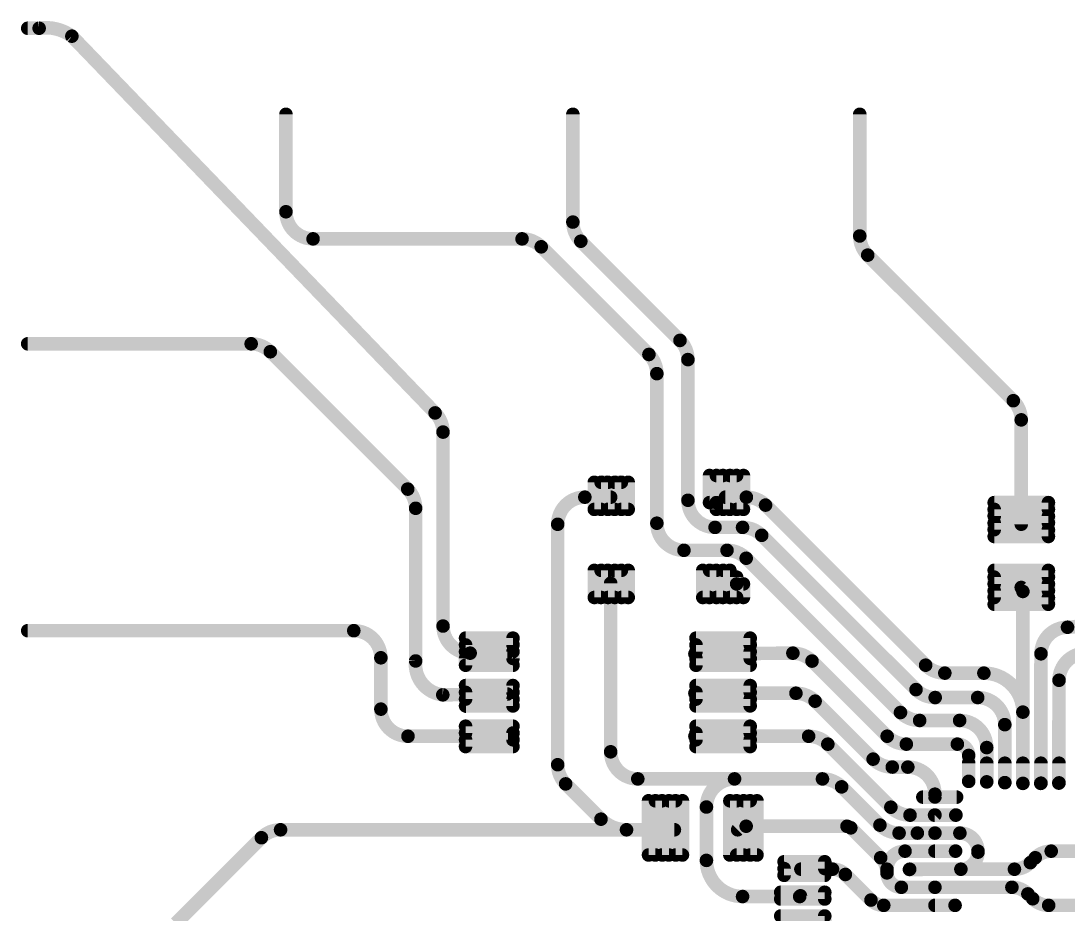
# Model space of a CAD drawing. Extents: x 6 to 93.1, y 11.1 to 76.5.
# Drawn here: x 7.32 to 53.67, y 36.98 to 76.52 of the extents above; entities that cross this region are included whole.
import ezdxf

# ---------------------------------------------------------------- set-up
doc = ezdxf.new("R2010")
doc.units = 0
doc.layers.add('1', color=14, linetype='CONTINUOUS')
doc.layers.add('19', color=54, linetype='CONTINUOUS')

msp = doc.modelspace()

# ---------------------------------------------------------------- linework, layer by layer
at = {"layer": '1', "const_width": 0.6}
for points in [[(8.1254, 76.2), (7.62, 76.2)], [(25.652, 59.1705), (9.574, 75.8485)], [(19.05, 68.0755), (19.05, 72.39)], [(31.75, 67.6193), (31.75, 72.39)], [(44.45, 67.0041), (44.45, 72.39)], [(29.5019, 66.8755), (20.25, 66.8755)], [(35.1168, 61.7577), (30.3505, 66.524)], [(36.4923, 62.38), (32.1015, 66.7708)], [(51.2459, 59.7111), (44.8015, 66.1555)], [(17.5104, 62.23), (7.62, 62.23)], [(24.4403, 55.7972), (18.359, 61.8785)], [(36.8438, 55.303), (36.8438, 61.5314)], [(35.4683, 54.2878), (35.4683, 60.9092)], [(51.5974, 54.2427), (51.5974, 58.8626)], [(26.0035, 49.7355), (26.0035, 58.3219)], [(37.8, 56.4), (37.8, 55.2)], [(38.1, 55.2), (38.1, 56.4)], [(38.1, 56.4), (38.4, 56.4)], [(38.4, 56.4), (38.4, 54.9)], [(38.7, 54.9), (38.7, 56.4)], [(38.7, 56.4), (39, 56.4)], [(39, 56.4), (39, 54.9)], [(39.3, 54.9), (39.3, 56.4)], [(32.7, 54.9), (32.7, 56.1)], [(33.3, 56.1), (33, 56.1)], [(33, 56.1), (33, 54.9)], [(33.3, 54.9), (33.3, 56.1)], [(33.9, 56.1), (33.6, 56.1)], [(33.6, 56.1), (33.6, 54.9)], [(33.9, 54.9), (33.9, 56.1)], [(34.2, 56.1), (34.2, 54.9)], [(32.2797, 55.4401), (33.4239, 55.4401)], [(39.4308, 55.4401), (38.5039, 55.4401)], [(24.7918, 48.19), (24.7918, 54.9487)], [(33, 54.9), (32.7, 54.9)], [(33.6, 54.9), (33.3, 54.9)], [(34.2, 54.9), (33.9, 54.9)], [(37.8, 55.2), (38.1, 55.2)], [(38.1, 55.2), (38.1, 54.9)], [(38.4, 54.9), (38.7, 54.9)], [(39, 54.9), (39.3, 54.9)], [(47.3653, 48.0027), (40.2793, 55.0887)], [(50.4, 55.2), (52.8, 55.2)], [(52.8, 54.9), (50.4, 54.9)], [(50.4, 54.9), (50.4, 54.6)], [(52.8, 55.2), (52.8, 54.9)], [(50.4, 54.6), (52.8, 54.6)], [(52.8, 54.6), (52.8, 54.3)], [(31.0798, 43.5961), (31.0798, 54.2401)], [(39.2614, 54.103), (38.0438, 54.103)], [(52.8, 54.3), (50.4, 54.3)], [(50.4, 54.3), (50.4, 54)], [(50.4, 54), (52.8, 54)], [(52.8, 54), (52.8, 53.7)], [(46.9395, 46.922), (40.11, 53.7515)], [(52.8, 53.7), (50.4, 53.7)], [(38.5737, 53.0877), (36.6683, 53.0877)], [(46.2518, 45.9067), (39.4222, 52.7363)], [(32.7, 51), (32.7, 52.2)], [(33.3, 52.2), (33, 52.2)], [(33, 52.2), (33, 51)], [(33.3, 51), (33.3, 52.2)], [(33.9, 52.2), (33.6, 52.2)], [(33.6, 52.2), (33.6, 51)], [(33.9, 51), (33.9, 52.2)], [(34.2, 52.2), (34.2, 51)], [(37.5, 52.2), (37.5, 51)], [(37.8, 51), (37.8, 52.2)], [(37.8, 52.2), (38.1, 52.2)], [(38.1, 52.2), (38.1, 51)], [(38.4, 51), (38.4, 52.2)], [(38.4, 52.2), (38.7, 52.2)], [(38.7, 52.2), (38.7, 51)], [(50.4, 52.2), (52.8, 52.2)], [(52.8, 52.2), (52.8, 51.9)], [(33.4239, 44.168), (33.4239, 51.6301)], [(39, 51.6), (39, 51.9)], [(52.8, 51.9), (50.4, 51.9)], [(50.4, 51.9), (50.4, 51.6)], [(39, 51), (39, 51.6)], [(39, 51.6), (39.3, 51.6)], [(39.3, 51.6), (39.3, 51)], [(50.4, 51.6), (52.8, 51.6)], [(52.8, 51.3), (50.4, 51.3)], [(50.4, 51.3), (50.4, 51)], [(51.67, 51.2674), (51.67, 45.925)], [(52.8, 51.6), (52.8, 51.3)], [(33, 51), (32.7, 51)], [(33.6, 51), (33.3, 51)], [(34.2, 51), (33.9, 51)], [(37.5, 51), (37.8, 51)], [(38.1, 51), (38.4, 51)], [(38.7, 51), (39, 51)], [(50.4, 51), (52.8, 51)], [(52.8, 50.7), (50.4, 50.7)], [(52.8, 51), (52.8, 50.7)], [(22.0525, 49.53), (7.62, 49.53)], [(27, 49.2), (29.1, 49.2)], [(29.1, 48.9), (27, 48.9)], [(27, 48.9), (27, 48.6)], [(29.1, 49.2), (29.1, 48.9)], [(37.2, 49.2), (39.6, 49.2)], [(39.6, 48.9), (37.2, 48.9)], [(37.2, 48.9), (37.2, 48.6)], [(39.6, 49.2), (39.6, 48.9)], [(27, 48.6), (29.1, 48.6)], [(28.8455, 48.5355), (27.2035, 48.5355)], [(29.1, 48.6), (29.1, 48.3)], [(41.4884, 48.5355), (37.153, 48.5027)], [(37.2, 48.6), (39.6, 48.6)], [(39.6, 48.6), (39.6, 48.3)], [(52.461, 42.769), (52.47, 48.5072)], [(23.2525, 46.057), (23.2525, 48.33)], [(27, 48.3), (27, 48)], [(27, 48), (29.1, 48)], [(39.6, 48.3), (37.2, 48.3)], [(37.2, 48.3), (37.2, 48)], [(37.2, 48), (39.6, 48)], [(45.6623, 44.8587), (42.337, 48.184)], [(48.2138, 47.6513), (49.9438, 47.6513)], [(27, 47.1), (29.1, 47.1)], [(29.1, 47.1), (29.1, 46.8)], [(37.2, 47.1), (39.6, 47.1)], [(39.6, 47.1), (39.6, 46.8)], [(53.26, 42.782), (53.27, 47.3355)], [(28.8498, 46.7228), (25.9917, 46.69)], [(29.1, 46.8), (27, 46.8)], [(27, 46.8), (27, 46.5)], [(41.6247, 46.7617), (37.153, 46.7617)], [(39.6, 46.8), (37.2, 46.8)], [(37.2, 46.8), (37.2, 46.5)], [(49.67, 46.5705), (47.7881, 46.5705)], [(27, 46.5), (29.1, 46.5)], [(29.1, 46.2), (27, 46.2)], [(29.1, 46.5), (29.1, 46.2)], [(37.2, 46.5), (39.6, 46.5)], [(39.6, 46.2), (37.2, 46.2)], [(39.6, 46.5), (39.6, 46.2)], [(45.04, 43.8435), (42.4732, 46.4103)], [(51.67, 45.925), (51.669, 42.769)], [(29.1, 45.3), (27, 45.3)], [(27, 45.3), (27, 45)], [(37.2, 45.3), (39.6, 45.3)], [(39.6, 45.3), (39.6, 45)], [(48.87, 45.5553), (47.1003, 45.5553)], [(50.872, 42.802), (50.87, 45.3705)], [(28.8783, 44.857), (24.4525, 44.857)], [(27, 45), (29.1, 45)], [(29.1, 44.7), (27, 44.7)], [(27, 44.7), (27, 44.4)], [(29.1, 45), (29.1, 44.7)], [(42.1867, 44.857), (37.153, 44.857)], [(39.6, 45), (37.2, 45)], [(37.2, 45), (37.2, 44.7)], [(37.2, 44.7), (39.6, 44.7)], [(39.6, 44.7), (39.6, 44.4)], [(27, 44.4), (29.1, 44.4)], [(39.6, 44.4), (37.2, 44.4)], [(45.826, 41.7147), (43.0352, 44.5055)], [(48.77, 44.5072), (46.5108, 44.5072)], [(50.07, 42.837), (50.07, 44.3553)], [(49.27, 44.0072), (49.27, 42.861)], [(46.5774, 43.492), (45.8886, 43.492)], [(49.272, 42.859), (49.27, 43.6626)], [(50.07, 43.6626), (50.069, 42.836)], [(50.87, 43.6626), (50.87, 42.804)], [(51.67, 42.77), (51.67, 43.6626)], [(52.47, 43.6626), (52.47, 42.778)], [(53.27, 43.6626), (53.27, 42.792)], [(38.907, 42.968), (34.6239, 42.968)], [(42.7984, 42.968), (38.907, 42.968)], [(32.9939, 41.1849), (31.4312, 42.7475)], [(45.342, 40.9215), (43.647, 42.6165)], [(35.1, 42), (35.1, 39.6)], [(35.4, 39.6), (35.4, 42)], [(35.4, 42), (35.7, 42)], [(35.7, 42), (35.7, 39.6)], [(36, 39.6), (36, 42)], [(36, 42), (36.3, 42)], [(36.3, 42), (36.3, 39.6)], [(36.6, 39.6), (36.6, 42)], [(39, 42), (38.7, 42)], [(38.7, 42), (38.7, 39.6)], [(39, 39.6), (39, 42)], [(39.6, 42), (39.3, 42)], [(39.3, 42), (39.3, 39.6)], [(39.6, 39.6), (39.6, 42)], [(39.9, 42), (39.9, 39.6)], [(47.242, 42.161), (48.736, 42.161)], [(47.7774, 42.17), (47.7774, 42.292)], [(37.6625, 39.3608), (37.6625, 41.7235)], [(48.706, 41.37), (46.6746, 41.3633)], [(47.7611, 41.3633), (48.6992, 41.3633)], [(18.8123, 40.7163), (36.245, 40.7163)], [(36.245, 40.7163), (34.1252, 40.7163)], [(39.421, 40.872), (43.885, 40.872)], [(44.0527, 40.8025), (45.3756, 39.4796)], [(46.1906, 40.57), (46.9992, 40.57)], [(46.9992, 40.57), (47.7774, 40.57)], [(48.8818, 40.57), (47.7774, 40.57)], [(14.1765, 36.5775), (17.9638, 40.3648)], [(35.1, 39.6), (35.4, 39.6)], [(35.7, 39.6), (36, 39.6)], [(36.3, 39.6), (36.6, 39.6)], [(39.3, 39.6), (39, 39.6)], [(39.9, 39.6), (39.6, 39.6)], [(46.4535, 39.77), (48.692, 39.773)], [(48.689, 39.77), (47.7774, 39.77)], [(49.6818, 39.7258), (49.6818, 39.77)], [(56.3626, 39.77), (52.924, 39.77)], [(41.1, 39.3), (42.9, 39.3)], [(42.9, 39.3), (42.9, 39)], [(52.2169, 39.4771), (52.0026, 39.2629)], [(42.9, 39), (41.1, 39)], [(41.1, 39), (41.1, 38.7)], [(41.1, 38.7), (42.9, 38.7)], [(41.8445, 38.9725), (43.2461, 38.9725)], [(43.8118, 38.7382), (44.9457, 37.6043)], [(45.6535, 38.8088), (45.6535, 38.97)], [(46.649, 38.96), (48.926, 38.97)], [(51.2955, 38.97), (46.659, 38.97)], [(41.7908, 37.7608), (39.2625, 37.7608)], [(40.95, 37.95), (42.9, 37.95)], [(42.9, 37.95), (42.9, 37.65)], [(47.7774, 38.17), (46.2923, 38.17)], [(47.7774, 38.17), (51.1835, 38.17)], [(51.8906, 37.8771), (52.1049, 37.6629)], [(42.9, 37.65), (40.95, 37.65)], [(45.5114, 37.37), (48.669, 37.371)], [(48.668, 37.37), (47.7774, 37.37)], [(52.812, 37.37), (56.3626, 37.37)], [(40.95, 36.9), (42.9, 36.9)], [(42.9, 36.9), (42.9, 36.6)]]:
    msp.add_lwpolyline(points, dxfattribs=at)
at = {"layer": '1'}
for points, const_width in [([(7.62, 76.35, 1), (7.62, 76.05)], 0.3), ([(9.574, 75.8485, 0.1989), (8.1254, 76.2)], 0.6), ([(8.1023, 76.3482, 1), (8.1486, 76.0518)], 0.3), ([(8.1254, 76.05, 1), (8.1254, 76.35)], 0.3), ([(9.682, 75.9526, 1), (9.466, 75.7444)], 0.3), ([(9.4855, 75.7274, 1), (9.6624, 75.9697)], 0.3), ([(19.2, 72.39, 1), (18.9, 72.39)], 0.3), ([(31.9, 72.39, 1), (31.6, 72.39)], 0.3), ([(44.6, 72.39, 1), (44.3, 72.39)], 0.3), ([(19.05, 68.0755, 0.4142), (20.25, 66.8755)], 0.6), ([(19.2, 68.0755, 1), (18.9, 68.0755)], 0.3), ([(18.9, 68.0755, 1), (19.2, 68.0755)], 0.3), ([(31.75, 67.6193, 0.1989), (32.1015, 66.7708)], 0.6), ([(31.9, 67.6193, 1), (31.6, 67.6193)], 0.3), ([(31.6, 67.6193, 1), (31.9, 67.6193)], 0.3), ([(44.45, 67.0041, 0.1989), (44.8015, 66.1555)], 0.6), ([(44.6, 67.0041, 1), (44.3, 67.0041)], 0.3), ([(20.25, 67.0255, 1), (20.25, 66.7255)], 0.3), ([(20.25, 66.7255, 1), (20.25, 67.0255)], 0.3), ([(30.3505, 66.524, 0.1989), (29.5019, 66.8755)], 0.6), ([(29.5019, 67.0255, 1), (29.5019, 66.7255)], 0.3), ([(29.5019, 66.7255, 1), (29.5019, 67.0255)], 0.3), ([(30.4565, 66.6301, 1), (30.2444, 66.418)], 0.3), ([(30.2444, 66.418, 1), (30.4565, 66.6301)], 0.3), ([(32.2075, 66.8768, 1), (31.9954, 66.6647)], 0.3), ([(31.9954, 66.6647, 1), (32.2075, 66.8768)], 0.3), ([(44.3, 67.0041, 1), (44.6, 67.0041)], 0.3), ([(44.9075, 66.2616, 1), (44.6954, 66.0495)], 0.3), ([(44.6954, 66.0495, 1), (44.9075, 66.2616)], 0.3), ([(36.8438, 61.5314, 0.1989), (36.4923, 62.38)], 0.6), ([(36.5983, 62.486, 1), (36.3862, 62.2739)], 0.3), ([(36.3862, 62.2739, 1), (36.5983, 62.486)], 0.3), ([(7.62, 62.38, 1), (7.62, 62.08)], 0.3), ([(18.359, 61.8785, 0.1989), (17.5104, 62.23)], 0.6), ([(17.5104, 62.38, 1), (17.5104, 62.08)], 0.3), ([(17.5104, 62.08, 1), (17.5104, 62.38)], 0.3), ([(18.465, 61.9846, 1), (18.2529, 61.7725)], 0.3), ([(18.2529, 61.7725, 1), (18.465, 61.9846)], 0.3), ([(35.4683, 60.9092, 0.1989), (35.1168, 61.7577)], 0.6), ([(35.2228, 61.8638, 1), (35.0107, 61.6517)], 0.3), ([(35.0107, 61.6517, 1), (35.2228, 61.8638)], 0.3), ([(36.9937, 61.5314, 1), (36.6938, 61.5314)], 0.3), ([(36.6938, 61.5314, 1), (36.9937, 61.5314)], 0.3), ([(35.6183, 60.9092, 1), (35.3183, 60.9092)], 0.3), ([(35.3183, 60.9092, 1), (35.6183, 60.9092)], 0.3), ([(51.5974, 58.8626, 0.1989), (51.2459, 59.7111)], 0.6), ([(51.352, 59.8172, 1), (51.1398, 59.605)], 0.3), ([(51.1398, 59.605, 1), (51.352, 59.8172)], 0.3), ([(26.0035, 58.3219, 0.1989), (25.652, 59.1705)], 0.6), ([(25.7581, 59.2765, 1), (25.546, 59.0644)], 0.3), ([(25.544, 59.0664, 1), (25.76, 59.2746)], 0.3), ([(51.7474, 58.8626, 1), (51.4474, 58.8626)], 0.3), ([(51.4474, 58.8626, 1), (51.7474, 58.8626)], 0.3), ([(26.1535, 58.3219, 1), (25.8535, 58.3219)], 0.3), ([(25.8535, 58.3219, 1), (26.1535, 58.3219)], 0.3), ([(37.95, 56.4, 1), (37.65, 56.4)], 0.3), ([(38.25, 56.4, 1), (37.95, 56.4)], 0.3), ([(38.1, 56.55, 1), (38.1, 56.25)], 0.3), ([(38.55, 56.4, 1), (38.25, 56.4)], 0.3), ([(38.4, 56.25, 1), (38.4, 56.55)], 0.3), ([(38.85, 56.4, 1), (38.55, 56.4)], 0.3), ([(38.7, 56.55, 1), (38.7, 56.25)], 0.3), ([(39.15, 56.4, 1), (38.85, 56.4)], 0.3), ([(39, 56.25, 1), (39, 56.55)], 0.3), ([(39.45, 56.4, 1), (39.15, 56.4)], 0.3), ([(24.7918, 54.9487, 0.1989), (24.4403, 55.7972)], 0.6), ([(24.5463, 55.9033, 1), (24.3342, 55.6912)], 0.3), ([(32.85, 56.1, 1), (32.55, 56.1)], 0.3), ([(33, 56.25, 1), (33, 55.95)], 0.3), ([(33.15, 56.1, 1), (32.85, 56.1)], 0.3), ([(33.45, 56.1, 1), (33.15, 56.1)], 0.3), ([(33.3, 55.95, 1), (33.3, 56.25)], 0.3), ([(33.6, 56.25, 1), (33.6, 55.95)], 0.3), ([(33.75, 56.1, 1), (33.45, 56.1)], 0.3), ([(34.05, 56.1, 1), (33.75, 56.1)], 0.3), ([(33.9, 55.95, 1), (33.9, 56.25)], 0.3), ([(34.35, 56.1, 1), (34.05, 56.1)], 0.3), ([(24.3342, 55.6912, 1), (24.5463, 55.9033)], 0.3), ([(32.2797, 55.4401, 0.4142), (31.0798, 54.2401)], 0.6), ([(32.2797, 55.5901, 1), (32.2797, 55.2901)], 0.3), ([(32.2797, 55.2901, 1), (32.2797, 55.5901)], 0.3), ([(33.4239, 55.2901, 1), (33.4239, 55.5901)], 0.3), ([(38.5039, 55.5901, 1), (38.5039, 55.2901)], 0.3), ([(40.2793, 55.0887, 0.1989), (39.4308, 55.4401)], 0.6), ([(39.4308, 55.5901, 1), (39.4308, 55.2901)], 0.3), ([(39.4308, 55.2901, 1), (39.4308, 55.5901)], 0.3), ([(24.9417, 54.9487, 1), (24.6418, 54.9487)], 0.3), ([(32.7, 55.05, 1), (32.7, 54.75)], 0.3), ([(33, 54.75, 1), (33, 55.05)], 0.3), ([(33.3, 55.05, 1), (33.3, 54.75)], 0.3), ([(33.6, 54.75, 1), (33.6, 55.05)], 0.3), ([(33.9, 55.05, 1), (33.9, 54.75)], 0.3), ([(34.2, 54.75, 1), (34.2, 55.05)], 0.3), ([(36.8438, 55.303, 0.4142), (38.0438, 54.103)], 0.6), ([(36.9937, 55.303, 1), (36.6938, 55.303)], 0.3), ([(36.6938, 55.303, 1), (36.9937, 55.303)], 0.3), ([(37.8, 55.35, 1), (37.8, 55.05)], 0.3), ([(37.65, 55.2, 1), (37.95, 55.2)], 0.3), ([(38.25, 55.2, 1), (37.95, 55.2)], 0.3), ([(37.95, 55.2, 1), (38.25, 55.2)], 0.3), ([(38.1, 55.05, 1), (38.1, 55.35)], 0.3), ([(38.4, 55.05, 1), (38.4, 54.75)], 0.3), ([(38.7, 54.75, 1), (38.7, 55.05)], 0.3), ([(39, 55.05, 1), (39, 54.75)], 0.3), ([(39.3, 54.75, 1), (39.3, 55.05)], 0.3), ([(40.3854, 55.1947, 1), (40.1733, 54.9826)], 0.3), ([(40.1733, 54.9826, 1), (40.3854, 55.1947)], 0.3), ([(50.4, 55.35, 1), (50.4, 55.05)], 0.3), ([(50.4, 55.05, 1), (50.4, 54.75)], 0.3), ([(50.55, 54.9, 1), (50.25, 54.9)], 0.3), ([(52.95, 55.2, 1), (52.65, 55.2)], 0.3), ([(52.8, 55.05, 1), (52.8, 55.35)], 0.3), ([(52.8, 54.75, 1), (52.8, 55.05)], 0.3), ([(24.6418, 54.9487, 1), (24.9417, 54.9487)], 0.3), ([(32.55, 54.9, 1), (32.85, 54.9)], 0.3), ([(32.85, 54.9, 1), (33.15, 54.9)], 0.3), ([(33.15, 54.9, 1), (33.45, 54.9)], 0.3), ([(33.45, 54.9, 1), (33.75, 54.9)], 0.3), ([(33.75, 54.9, 1), (34.05, 54.9)], 0.3), ([(34.05, 54.9, 1), (34.35, 54.9)], 0.3), ([(37.95, 54.9, 1), (38.25, 54.9)], 0.3), ([(38.25, 54.9, 1), (38.55, 54.9)], 0.3), ([(38.55, 54.9, 1), (38.85, 54.9)], 0.3), ([(38.85, 54.9, 1), (39.15, 54.9)], 0.3), ([(39.15, 54.9, 1), (39.45, 54.9)], 0.3), ([(50.4, 54.75, 1), (50.4, 54.45)], 0.3), ([(50.25, 54.6, 1), (50.55, 54.6)], 0.3), ([(52.65, 54.9, 1), (52.95, 54.9)], 0.3), ([(52.95, 54.6, 1), (52.65, 54.6)], 0.3), ([(52.8, 54.45, 1), (52.8, 54.75)], 0.3), ([(31.2297, 54.2401, 1), (30.9298, 54.2401)], 0.3), ([(30.9298, 54.2401, 1), (31.2297, 54.2401)], 0.3), ([(35.4683, 54.2878, 0.4142), (36.6683, 53.0877)], 0.6), ([(35.6183, 54.2878, 1), (35.3183, 54.2878)], 0.3), ([(35.3183, 54.2878, 1), (35.6183, 54.2878)], 0.3), ([(38.0438, 54.253, 1), (38.0438, 53.953)], 0.3), ([(38.0438, 53.953, 1), (38.0438, 54.253)], 0.3), ([(40.11, 53.7515, 0.1989), (39.2614, 54.103)], 0.6), ([(39.2614, 54.253, 1), (39.2614, 53.953)], 0.3), ([(39.2614, 53.953, 1), (39.2614, 54.253)], 0.3), ([(50.4, 54.45, 1), (50.4, 54.15)], 0.3), ([(50.55, 54.3, 1), (50.25, 54.3)], 0.3), ([(50.4, 54.15, 1), (50.4, 53.85)], 0.3), ([(51.4474, 54.2427, 1), (51.7474, 54.2427)], 0.3), ([(52.65, 54.3, 1), (52.95, 54.3)], 0.3), ([(52.95, 54, 1), (52.65, 54)], 0.3), ([(52.8, 54.15, 1), (52.8, 54.45)], 0.3), ([(52.8, 53.85, 1), (52.8, 54.15)], 0.3), ([(40.216, 53.8576, 1), (40.0039, 53.6455)], 0.3), ([(40.0039, 53.6455, 1), (40.216, 53.8576)], 0.3), ([(50.25, 54, 1), (50.55, 54)], 0.3), ([(50.4, 53.85, 1), (50.4, 53.55)], 0.3), ([(52.65, 53.7, 1), (52.95, 53.7)], 0.3), ([(52.8, 53.55, 1), (52.8, 53.85)], 0.3), ([(36.6683, 53.2377, 1), (36.6683, 52.9378)], 0.3), ([(36.6683, 52.9378, 1), (36.6683, 53.2377)], 0.3), ([(39.4222, 52.7363, 0.1989), (38.5737, 53.0877)], 0.6), ([(38.5737, 53.2377, 1), (38.5737, 52.9378)], 0.3), ([(38.5737, 52.9378, 1), (38.5737, 53.2377)], 0.3), ([(39.5283, 52.8423, 1), (39.3162, 52.6302)], 0.3), ([(39.3162, 52.6302, 1), (39.5283, 52.8423)], 0.3), ([(32.85, 52.2, 1), (32.55, 52.2)], 0.3), ([(33, 52.35, 1), (33, 52.05)], 0.3), ([(33.15, 52.2, 1), (32.85, 52.2)], 0.3), ([(33.45, 52.2, 1), (33.15, 52.2)], 0.3), ([(33.3, 52.05, 1), (33.3, 52.35)], 0.3), ([(33.6, 52.35, 1), (33.6, 52.05)], 0.3), ([(33.75, 52.2, 1), (33.45, 52.2)], 0.3), ([(34.05, 52.2, 1), (33.75, 52.2)], 0.3), ([(33.9, 52.05, 1), (33.9, 52.35)], 0.3), ([(34.35, 52.2, 1), (34.05, 52.2)], 0.3), ([(37.65, 52.2, 1), (37.35, 52.2)], 0.3), ([(37.95, 52.2, 1), (37.65, 52.2)], 0.3), ([(37.8, 52.35, 1), (37.8, 52.05)], 0.3), ([(38.25, 52.2, 1), (37.95, 52.2)], 0.3), ([(38.1, 52.05, 1), (38.1, 52.35)], 0.3), ([(38.55, 52.2, 1), (38.25, 52.2)], 0.3), ([(38.4, 52.35, 1), (38.4, 52.05)], 0.3), ([(38.85, 52.2, 1), (38.55, 52.2)], 0.3), ([(38.7, 52.05, 1), (38.7, 52.35)], 0.3), ([(50.4, 52.35, 1), (50.4, 52.05)], 0.3), ([(52.95, 52.2, 1), (52.65, 52.2)], 0.3), ([(52.8, 52.05, 1), (52.8, 52.35)], 0.3), ([(33.5739, 51.6301, 1), (33.2739, 51.6301)], 0.3), ([(39.15, 51.9, 1), (38.85, 51.9)], 0.3), ([(50.4, 52.05, 1), (50.4, 51.75)], 0.3), ([(50.55, 51.9, 1), (50.25, 51.9)], 0.3), ([(52.65, 51.9, 1), (52.95, 51.9)], 0.3), ([(52.8, 51.75, 1), (52.8, 52.05)], 0.3), ([(53.6445, 49.6818, 0.4142), (55.88, 51.9173)], 0.6), ([(39.15, 51.6, 1), (38.85, 51.6)], 0.3), ([(39, 51.75, 1), (39, 51.45)], 0.3), ([(38.85, 51.6, 1), (39.15, 51.6)], 0.3), ([(39.45, 51.6, 1), (39.15, 51.6)], 0.3), ([(39.3, 51.45, 1), (39.3, 51.75)], 0.3), ([(50.4, 51.75, 1), (50.4, 51.45)], 0.3), ([(50.25, 51.6, 1), (50.55, 51.6)], 0.3), ([(50.4, 51.45, 1), (50.4, 51.15)], 0.3), ([(50.55, 51.3, 1), (50.25, 51.3)], 0.3), ([(51.7034, 51.5488, 1), (51.4913, 51.3366)], 0.3), ([(51.67, 51.2674, 0.1989), (51.5974, 51.4427)], 0.6), ([(51.82, 51.2674, 1), (51.52, 51.2674)], 0.3), ([(52.95, 51.6, 1), (52.65, 51.6)], 0.3), ([(52.65, 51.3, 1), (52.95, 51.3)], 0.3), ([(52.8, 51.45, 1), (52.8, 51.75)], 0.3), ([(52.8, 51.15, 1), (52.8, 51.45)], 0.3), ([(32.7, 51.15, 1), (32.7, 50.85)], 0.3), ([(32.55, 51, 1), (32.85, 51)], 0.3), ([(32.85, 51, 1), (33.15, 51)], 0.3), ([(33, 50.85, 1), (33, 51.15)], 0.3), ([(33.3, 51.15, 1), (33.3, 50.85)], 0.3), ([(33.15, 51, 1), (33.45, 51)], 0.3), ([(33.45, 51, 1), (33.75, 51)], 0.3), ([(33.6, 50.85, 1), (33.6, 51.15)], 0.3), ([(33.9, 51.15, 1), (33.9, 50.85)], 0.3), ([(33.75, 51, 1), (34.05, 51)], 0.3), ([(34.05, 51, 1), (34.35, 51)], 0.3), ([(34.2, 50.85, 1), (34.2, 51.15)], 0.3), ([(37.5, 51.15, 1), (37.5, 50.85)], 0.3), ([(37.35, 51, 1), (37.65, 51)], 0.3), ([(37.65, 51, 1), (37.95, 51)], 0.3), ([(37.8, 50.85, 1), (37.8, 51.15)], 0.3), ([(38.1, 51.15, 1), (38.1, 50.85)], 0.3), ([(37.95, 51, 1), (38.25, 51)], 0.3), ([(38.25, 51, 1), (38.55, 51)], 0.3), ([(38.4, 50.85, 1), (38.4, 51.15)], 0.3), ([(38.7, 51.15, 1), (38.7, 50.85)], 0.3), ([(38.55, 51, 1), (38.85, 51)], 0.3), ([(38.85, 51, 1), (39.15, 51)], 0.3), ([(39, 50.85, 1), (39, 51.15)], 0.3), ([(39.15, 51, 1), (39.45, 51)], 0.3), ([(50.4, 51.15, 1), (50.4, 50.85)], 0.3), ([(50.25, 51, 1), (50.55, 51)], 0.3), ([(50.4, 50.85, 1), (50.4, 50.55)], 0.3), ([(51.52, 51.2674, 1), (51.82, 51.2674)], 0.3), ([(52.95, 51, 1), (52.65, 51)], 0.3), ([(52.8, 50.85, 1), (52.8, 51.15)], 0.3), ([(52.8, 50.55, 1), (52.8, 50.85)], 0.3), ([(52.65, 50.7, 1), (52.95, 50.7)], 0.3), ([(7.62, 49.68, 1), (7.62, 49.38)], 0.3), ([(23.2525, 48.33, 0.4142), (22.0525, 49.53)], 0.6), ([(22.0525, 49.68, 1), (22.0525, 49.38)], 0.3), ([(22.0525, 49.38, 1), (22.0525, 49.68)], 0.3), ([(26.0035, 49.7355, 0.4142), (27.2035, 48.5355)], 0.6), ([(26.1535, 49.7355, 1), (25.8535, 49.7355)], 0.3), ([(25.8535, 49.7355, 1), (26.1535, 49.7355)], 0.3), ([(53.6445, 49.6818, 0.4142), (52.47, 48.5072)], 0.6), ([(53.6445, 49.8317, 1), (53.6445, 49.5318)], 0.3), ([(53.6445, 49.5318, 1), (53.6445, 49.8317)], 0.3), ([(27, 49.35, 1), (27, 49.05)], 0.3), ([(27, 49.05, 1), (27, 48.75)], 0.3), ([(27.15, 48.9, 1), (26.85, 48.9)], 0.3), ([(29.25, 49.2, 1), (28.95, 49.2)], 0.3), ([(29.1, 49.05, 1), (29.1, 49.35)], 0.3), ([(29.1, 48.75, 1), (29.1, 49.05)], 0.3), ([(37.2, 49.35, 1), (37.2, 49.05)], 0.3), ([(37.2, 49.05, 1), (37.2, 48.75)], 0.3), ([(37.35, 48.9, 1), (37.05, 48.9)], 0.3), ([(39.75, 49.2, 1), (39.45, 49.2)], 0.3), ([(39.6, 49.05, 1), (39.6, 49.35)], 0.3), ([(39.6, 48.75, 1), (39.6, 49.05)], 0.3), ([(27, 48.75, 1), (27, 48.45)], 0.3), ([(26.85, 48.6, 1), (27.15, 48.6)], 0.3), ([(27.2035, 48.6855, 1), (27.2035, 48.3855)], 0.3), ([(27.2035, 48.3855, 1), (27.2035, 48.6855)], 0.3), ([(28.8455, 48.3855, 1), (28.8455, 48.6855)], 0.3), ([(28.95, 48.9, 1), (29.25, 48.9)], 0.3), ([(29.25, 48.6, 1), (28.95, 48.6)], 0.3), ([(29.1, 48.45, 1), (29.1, 48.75)], 0.3), ([(37.1519, 48.6527, 1), (37.1541, 48.3528)], 0.3), ([(37.2, 48.75, 1), (37.2, 48.45)], 0.3), ([(37.05, 48.6, 1), (37.35, 48.6)], 0.3), ([(39.45, 48.9, 1), (39.75, 48.9)], 0.3), ([(39.75, 48.6, 1), (39.45, 48.6)], 0.3), ([(39.6, 48.45, 1), (39.6, 48.75)], 0.3), ([(42.337, 48.184, 0.1989), (41.4884, 48.5355)], 0.6), ([(41.4884, 48.6855, 1), (41.4884, 48.3855)], 0.3), ([(41.4896, 48.3855, 1), (41.4873, 48.6855)], 0.3), ([(52.62, 48.507, 1), (52.32, 48.5075)], 0.3), ([(54.47, 48.5355, 0.4142), (53.27, 47.3355)], 0.6), ([(23.4025, 48.33, 1), (23.1025, 48.33)], 0.3), ([(23.1025, 48.33, 1), (23.4025, 48.33)], 0.3), ([(24.7918, 48.19, 0.4142), (25.9917, 46.69)], 0.6), ([(24.6418, 48.19, 1), (24.9417, 48.19)], 0.3), ([(24.9408, 48.1734, 1), (24.6427, 48.2066)], 0.3), ([(27.15, 48.3, 1), (26.85, 48.3)], 0.3), ([(27, 48.15, 1), (27, 47.85)], 0.3), ([(28.95, 48.3, 1), (29.25, 48.3)], 0.3), ([(29.1, 47.85, 1), (29.1, 48.15)], 0.3), ([(37.2, 48.45, 1), (37.2, 48.15)], 0.3), ([(37.35, 48.3, 1), (37.05, 48.3)], 0.3), ([(37.2, 48.15, 1), (37.2, 47.85)], 0.3), ([(39.45, 48.3, 1), (39.75, 48.3)], 0.3), ([(39.6, 48.15, 1), (39.6, 48.45)], 0.3), ([(39.6, 47.85, 1), (39.6, 48.15)], 0.3), ([(42.443, 48.2901, 1), (42.2309, 48.078)], 0.3), ([(42.2309, 48.078, 1), (42.443, 48.2901)], 0.3), ([(47.3653, 48.0027, 0.1989), (48.2138, 47.6513)], 0.6), ([(47.4713, 48.1088, 1), (47.2592, 47.8967)], 0.3), ([(47.2592, 47.8967, 1), (47.4713, 48.1088)], 0.3), ([(52.32, 48.5072, 1), (52.62, 48.5072)], 0.3), ([(26.85, 48, 1), (27.15, 48)], 0.3), ([(37.05, 48, 1), (37.35, 48)], 0.3), ([(48.2138, 47.8013, 1), (48.2138, 47.5013)], 0.3), ([(48.2138, 47.5013, 1), (48.2138, 47.8013)], 0.3), ([(51.67, 45.925, 0.4142), (49.9438, 47.6513)], 0.6), ([(49.9438, 47.8013, 1), (49.9438, 47.5013)], 0.3), ([(49.9438, 47.5013, 1), (49.9438, 47.8013)], 0.3), ([(27, 47.25, 1), (27, 46.95)], 0.3), ([(29.25, 47.1, 1), (28.95, 47.1)], 0.3), ([(29.1, 46.95, 1), (29.1, 47.25)], 0.3), ([(37.2, 47.25, 1), (37.2, 46.95)], 0.3), ([(39.75, 47.1, 1), (39.45, 47.1)], 0.3), ([(39.6, 46.95, 1), (39.6, 47.25)], 0.3), ([(53.42, 47.3352, 1), (53.12, 47.3358)], 0.3), ([(53.12, 47.3355, 1), (53.42, 47.3355)], 0.3), ([(25.99, 46.84, 1), (25.9935, 46.54)], 0.3), ([(25.9752, 46.5409, 1), (26.0083, 46.8391)], 0.3), ([(27, 46.95, 1), (27, 46.65)], 0.3), ([(27.15, 46.8, 1), (26.85, 46.8)], 0.3), ([(28.8515, 46.5728, 1), (28.848, 46.8727)], 0.3), ([(28.95, 46.8, 1), (29.25, 46.8)], 0.3), ([(29.1, 46.65, 1), (29.1, 46.95)], 0.3), ([(37.153, 46.9117, 1), (37.153, 46.6118)], 0.3), ([(37.2, 46.95, 1), (37.2, 46.65)], 0.3), ([(37.35, 46.8, 1), (37.05, 46.8)], 0.3), ([(39.45, 46.8, 1), (39.75, 46.8)], 0.3), ([(39.6, 46.65, 1), (39.6, 46.95)], 0.3), ([(42.4732, 46.4103, 0.1989), (41.6247, 46.7617)], 0.6), ([(41.6247, 46.9117, 1), (41.6247, 46.6118)], 0.3), ([(41.6247, 46.6118, 1), (41.6247, 46.9117)], 0.3), ([(46.9395, 46.922, 0.1989), (47.7881, 46.5705)], 0.6), ([(47.0456, 47.028, 1), (46.8335, 46.8159)], 0.3), ([(46.8335, 46.8159, 1), (47.0456, 47.028)], 0.3), ([(47.7881, 46.7205, 1), (47.7881, 46.4205)], 0.3), ([(47.7881, 46.4205, 1), (47.7881, 46.7205)], 0.3), ([(50.87, 45.3705, 0.4142), (49.67, 46.5705)], 0.6), ([(49.67, 46.7205, 1), (49.67, 46.4205)], 0.3), ([(49.67, 46.4205, 1), (49.67, 46.7205)], 0.3), ([(23.2525, 46.057, 0.4142), (24.4525, 44.857)], 0.6), ([(23.4025, 46.057, 1), (23.1025, 46.057)], 0.3), ([(27, 46.65, 1), (27, 46.35)], 0.3), ([(26.85, 46.5, 1), (27.15, 46.5)], 0.3), ([(27, 46.35, 1), (27, 46.05)], 0.3), ([(29.25, 46.5, 1), (28.95, 46.5)], 0.3), ([(28.95, 46.2, 1), (29.25, 46.2)], 0.3), ([(29.1, 46.35, 1), (29.1, 46.65)], 0.3), ([(29.1, 46.05, 1), (29.1, 46.35)], 0.3), ([(37.2, 46.65, 1), (37.2, 46.35)], 0.3), ([(37.05, 46.5, 1), (37.35, 46.5)], 0.3), ([(37.2, 46.35, 1), (37.2, 46.05)], 0.3), ([(39.75, 46.5, 1), (39.45, 46.5)], 0.3), ([(39.45, 46.2, 1), (39.75, 46.2)], 0.3), ([(39.6, 46.35, 1), (39.6, 46.65)], 0.3), ([(39.6, 46.05, 1), (39.6, 46.35)], 0.3), ([(42.5793, 46.5163, 1), (42.3672, 46.3042)], 0.3), ([(42.3672, 46.3042, 1), (42.5793, 46.5163)], 0.3), ([(23.1025, 46.057, 1), (23.4025, 46.057)], 0.3), ([(46.2518, 45.9067, 0.1989), (47.1003, 45.5553)], 0.6), ([(46.3578, 46.0128, 1), (46.1457, 45.8007)], 0.3), ([(46.1457, 45.8007, 1), (46.3578, 46.0128)], 0.3), ([(51.82, 45.925, 1), (51.52, 45.925)], 0.3), ([(51.52, 45.925, 1), (51.82, 45.925)], 0.3), ([(51.52, 45.925, 1), (51.82, 45.925)], 0.3), ([(27, 45.45, 1), (27, 45.15)], 0.3), ([(27.15, 45.3, 1), (26.85, 45.3)], 0.3), ([(29.1, 45.15, 1), (29.1, 45.45)], 0.3), ([(37.2, 45.45, 1), (37.2, 45.15)], 0.3), ([(39.75, 45.3, 1), (39.45, 45.3)], 0.3), ([(39.6, 45.15, 1), (39.6, 45.45)], 0.3), ([(47.1003, 45.7052, 1), (47.1003, 45.4053)], 0.3), ([(47.1003, 45.4053, 1), (47.1003, 45.7052)], 0.3), ([(50.07, 44.3553, 0.4142), (48.87, 45.5553)], 0.6), ([(48.87, 45.7052, 1), (48.87, 45.4053)], 0.3), ([(48.87, 45.4053, 1), (48.87, 45.7052)], 0.3), ([(51.02, 45.3706, 1), (50.72, 45.3704)], 0.3), ([(50.72, 45.3705, 1), (51.02, 45.3705)], 0.3), ([(24.4525, 45.007, 1), (24.4525, 44.707)], 0.3), ([(24.4525, 44.707, 1), (24.4525, 45.007)], 0.3), ([(27, 45.15, 1), (27, 44.85)], 0.3), ([(26.85, 45, 1), (27.15, 45)], 0.3), ([(27, 44.85, 1), (27, 44.55)], 0.3), ([(27.15, 44.7, 1), (26.85, 44.7)], 0.3), ([(28.8783, 44.707, 1), (28.8783, 45.007)], 0.3), ([(29.25, 45, 1), (28.95, 45)], 0.3), ([(29.1, 44.85, 1), (29.1, 45.15)], 0.3), ([(29.1, 44.55, 1), (29.1, 44.85)], 0.3), ([(37.153, 45.007, 1), (37.153, 44.707)], 0.3), ([(37.2, 45.15, 1), (37.2, 44.85)], 0.3), ([(37.35, 45, 1), (37.05, 45)], 0.3), ([(37.2, 44.85, 1), (37.2, 44.55)], 0.3), ([(39.45, 45, 1), (39.75, 45)], 0.3), ([(39.75, 44.7, 1), (39.45, 44.7)], 0.3), ([(39.6, 44.85, 1), (39.6, 45.15)], 0.3), ([(39.6, 44.55, 1), (39.6, 44.85)], 0.3), ([(43.0352, 44.5055, 0.1989), (42.1867, 44.857)], 0.6), ([(42.1867, 45.007, 1), (42.1867, 44.707)], 0.3), ([(42.1867, 44.707, 1), (42.1867, 45.007)], 0.3), ([(45.6623, 44.8587, 0.1989), (46.5108, 44.5072)], 0.6), ([(45.7683, 44.9648, 1), (45.5562, 44.7527)], 0.3), ([(45.5562, 44.7527, 1), (45.7683, 44.9648)], 0.3), ([(27, 44.55, 1), (27, 44.25)], 0.3), ([(26.85, 44.4, 1), (27.15, 44.4)], 0.3), ([(28.95, 44.7, 1), (29.25, 44.7)], 0.3), ([(29.1, 44.25, 1), (29.1, 44.55)], 0.3), ([(37.05, 44.7, 1), (37.35, 44.7)], 0.3), ([(37.2, 44.55, 1), (37.2, 44.25)], 0.3), ([(39.45, 44.4, 1), (39.75, 44.4)], 0.3), ([(39.6, 44.25, 1), (39.6, 44.55)], 0.3), ([(43.1413, 44.6116, 1), (42.9292, 44.3995)], 0.3), ([(42.9292, 44.3995, 1), (43.1413, 44.6116)], 0.3), ([(46.5108, 44.6572, 1), (46.5108, 44.3573)], 0.3), ([(46.5108, 44.3573, 1), (46.5108, 44.6572)], 0.3), ([(49.27, 44.0072, 0.4142), (48.77, 44.5072)], 0.6), ([(48.77, 44.6572, 1), (48.77, 44.3573)], 0.3), ([(48.77, 44.3573, 1), (48.77, 44.6572)], 0.3), ([(50.22, 44.3553, 1), (49.92, 44.3553)], 0.3), ([(49.92, 44.3553, 1), (50.22, 44.3553)], 0.3), ([(33.4239, 44.168, 0.4142), (34.6239, 42.968)], 0.6), ([(33.5739, 44.168, 1), (33.2739, 44.168)], 0.3), ([(33.2739, 44.168, 1), (33.5739, 44.168)], 0.3), ([(45.04, 43.8435, 0.1989), (45.8886, 43.492)], 0.6), ([(45.1461, 43.9495, 1), (44.934, 43.7374)], 0.3), ([(44.934, 43.7374, 1), (45.1461, 43.9495)], 0.3), ([(49.42, 44.0072, 1), (49.12, 44.0072)], 0.3), ([(49.12, 44.0072, 1), (49.42, 44.0072)], 0.3), ([(31.0798, 43.5961, 0.1989), (31.4312, 42.7475)], 0.6), ([(31.2297, 43.5961, 1), (30.9298, 43.5961)], 0.3), ([(30.9298, 43.5961, 1), (31.2297, 43.5961)], 0.3), ([(45.8886, 43.642, 1), (45.8886, 43.342)], 0.3), ([(45.8886, 43.342, 1), (45.8886, 43.642)], 0.3), ([(47.7774, 42.292, 0.4142), (46.5774, 43.492)], 0.6), ([(46.5774, 43.642, 1), (46.5774, 43.342)], 0.3), ([(46.5774, 43.342, 1), (46.5774, 43.642)], 0.3), ([(49.42, 43.663, 1), (49.12, 43.6622)], 0.3), ([(50.22, 43.6624, 1), (49.92, 43.6628)], 0.3), ([(51.02, 43.6626, 1), (50.72, 43.6626)], 0.3), ([(51.82, 43.6626, 1), (51.52, 43.6626)], 0.3), ([(52.62, 43.6626, 1), (52.32, 43.6626)], 0.3), ([(53.42, 43.6626, 1), (53.12, 43.6626)], 0.3), ([(34.6239, 43.118, 1), (34.6239, 42.818)], 0.3), ([(34.6239, 42.818, 1), (34.6239, 43.118)], 0.3), ([(38.907, 42.968, 0.4142), (37.6625, 41.7235)], 0.6), ([(38.907, 43.118, 1), (38.907, 42.818)], 0.3), ([(38.907, 42.818, 1), (38.907, 43.118)], 0.3), ([(38.907, 42.818, 1), (38.907, 43.118)], 0.3), ([(43.647, 42.6165, 0.1989), (42.7984, 42.968)], 0.6), ([(42.7984, 43.118, 1), (42.7984, 42.818)], 0.3), ([(42.7984, 42.818, 1), (42.7984, 43.118)], 0.3), ([(49.27, 42.861, 0.4142), (49.272, 42.859)], 0.6), ([(49.42, 42.861, 1), (49.12, 42.861)], 0.3), ([(49.272, 42.709, 1), (49.272, 43.009)], 0.3), ([(50.069, 42.836, 0.4142), (50.07, 42.837)], 0.6), ([(50.069, 42.986, 1), (50.069, 42.686)], 0.3), ([(50.22, 42.837, 1), (49.92, 42.837)], 0.3), ([(31.5373, 42.8536, 1), (31.3252, 42.6415)], 0.3), ([(31.3252, 42.6415, 1), (31.5373, 42.8536)], 0.3), ([(43.753, 42.7226, 1), (43.5409, 42.5105)], 0.3), ([(43.5409, 42.5105, 1), (43.753, 42.7226)], 0.3), ([(49.12, 42.861, 1), (49.42, 42.861)], 0.3), ([(49.122, 42.8586, 1), (49.422, 42.8594)], 0.3), ([(49.919, 42.8362, 1), (50.219, 42.8358)], 0.3), ([(49.92, 42.837, 1), (50.22, 42.837)], 0.3), ([(50.87, 42.804, 0.4142), (50.872, 42.802)], 0.6), ([(51.02, 42.804, 1), (50.72, 42.804)], 0.3), ([(50.72, 42.804, 1), (51.02, 42.804)], 0.3), ([(50.722, 42.8019, 1), (51.022, 42.8021)], 0.3), ([(50.872, 42.652, 1), (50.872, 42.952)], 0.3), ([(51.669, 42.769, 0.4142), (51.67, 42.77)], 0.6), ([(51.669, 42.919, 1), (51.669, 42.619)], 0.3), ([(51.519, 42.769, 1), (51.819, 42.769)], 0.3), ([(51.82, 42.77, 1), (51.52, 42.77)], 0.3), ([(51.52, 42.77, 1), (51.82, 42.77)], 0.3), ([(52.461, 42.769, 0.4142), (52.47, 42.778)], 0.6), ([(52.461, 42.919, 1), (52.461, 42.619)], 0.3), ([(52.311, 42.7692, 1), (52.611, 42.7688)], 0.3), ([(52.62, 42.778, 1), (52.32, 42.778)], 0.3), ([(52.32, 42.778, 1), (52.62, 42.778)], 0.3), ([(53.26, 42.782, 0.4142), (53.27, 42.792)], 0.6), ([(53.26, 42.932, 1), (53.26, 42.632)], 0.3), ([(53.11, 42.7823, 1), (53.41, 42.7817)], 0.3), ([(53.42, 42.792, 1), (53.12, 42.792)], 0.3), ([(53.12, 42.792, 1), (53.42, 42.792)], 0.3), ([(35.25, 42, 1), (34.95, 42)], 0.3), ([(35.55, 42, 1), (35.25, 42)], 0.3), ([(35.4, 42.15, 1), (35.4, 41.85)], 0.3), ([(35.85, 42, 1), (35.55, 42)], 0.3), ([(35.7, 41.85, 1), (35.7, 42.15)], 0.3), ([(36.15, 42, 1), (35.85, 42)], 0.3), ([(36, 42.15, 1), (36, 41.85)], 0.3), ([(36.45, 42, 1), (36.15, 42)], 0.3), ([(36.3, 41.85, 1), (36.3, 42.15)], 0.3), ([(36.75, 42, 1), (36.45, 42)], 0.3), ([(38.7, 42.15, 1), (38.7, 41.85)], 0.3), ([(38.85, 42, 1), (38.55, 42)], 0.3), ([(39.15, 42, 1), (38.85, 42)], 0.3), ([(39, 41.85, 1), (39, 42.15)], 0.3), ([(39.3, 42.15, 1), (39.3, 41.85)], 0.3), ([(39.45, 42, 1), (39.15, 42)], 0.3), ([(39.75, 42, 1), (39.45, 42)], 0.3), ([(39.6, 41.85, 1), (39.6, 42.15)], 0.3), ([(40.05, 42, 1), (39.75, 42)], 0.3), ([(47.242, 42.311, 1), (47.242, 42.011)], 0.3), ([(47.9274, 42.292, 1), (47.6274, 42.292)], 0.3), ([(47.6274, 42.292, 1), (47.9274, 42.292)], 0.3), ([(47.6274, 42.17, 1), (47.9274, 42.17)], 0.3), ([(48.736, 42.011, 1), (48.736, 42.311)], 0.3), ([(37.8125, 41.7235, 1), (37.5125, 41.7235)], 0.3), ([(37.5125, 41.7235, 1), (37.8125, 41.7235)], 0.3), ([(45.826, 41.7147, 0.1989), (46.6746, 41.3633)], 0.6), ([(45.9321, 41.8208, 1), (45.72, 41.6087)], 0.3), ([(45.72, 41.6087, 1), (45.9321, 41.8208)], 0.3), ([(32.9939, 41.1849, 0.1989), (34.1252, 40.7163)], 0.6), ([(33.0999, 41.2909, 1), (32.8878, 41.0788)], 0.3), ([(32.8878, 41.0788, 1), (33.0999, 41.2909)], 0.3), ([(46.6741, 41.5132, 1), (46.6751, 41.2133)], 0.3), ([(46.6746, 41.2133, 1), (46.6746, 41.5132)], 0.3), ([(47.7611, 41.3633, 0.1989), (47.7774, 41.37)], 0.6), ([(47.7611, 41.5132, 1), (47.7611, 41.2133)], 0.3), ([(47.7611, 41.5132, 1), (47.7611, 41.2133)], 0.3), ([(47.8835, 41.2639, 1), (47.6713, 41.4761)], 0.3), ([(48.6992, 41.3633, 0.4142), (48.706, 41.37)], 0.6), ([(48.6992, 41.5132, 1), (48.6992, 41.2133)], 0.3), ([(48.856, 41.37, 1), (48.556, 41.37)], 0.3), ([(48.6992, 41.2133, 1), (48.6992, 41.5132)], 0.3), ([(48.7065, 41.22, 1), (48.7055, 41.52)], 0.3), ([(18.8123, 40.7163, 0.1989), (17.9638, 40.3648)], 0.6), ([(18.8123, 40.8663, 1), (18.8123, 40.5663)], 0.3), ([(18.8123, 40.5663, 1), (18.8123, 40.8663)], 0.3), ([(34.1252, 40.8663, 1), (34.1252, 40.5663)], 0.3), ([(34.1252, 40.5663, 1), (34.1252, 40.8662)], 0.3), ([(36.245, 40.5663, 1), (36.245, 40.8663)], 0.3), ([(36.245, 40.5663, 1), (36.245, 40.8663)], 0.3), ([(39.421, 40.872, 0.1989), (39.045, 40.7163)], 0.6), ([(38.9389, 40.8223, 1), (39.1511, 40.6102)], 0.3), ([(39.421, 41.022, 1), (39.421, 40.722)], 0.3), ([(39.421, 40.722, 1), (39.421, 41.022)], 0.3), ([(44.0527, 40.8025, 0.1989), (43.885, 40.872)], 0.6), ([(43.885, 41.022, 1), (43.885, 40.722)], 0.3), ([(43.885, 40.722, 1), (43.885, 41.022)], 0.3), ([(44.1588, 40.9086, 1), (43.9467, 40.6965)], 0.3), ([(43.9467, 40.6965, 1), (44.1588, 40.9086)], 0.3), ([(45.342, 40.9215, 0.1989), (46.1906, 40.57)], 0.6), ([(45.4481, 41.0275, 1), (45.236, 40.8154)], 0.3), ([(45.236, 40.8154, 1), (45.4481, 41.0275)], 0.3), ([(46.1906, 40.72, 1), (46.1906, 40.42)], 0.3), ([(46.1906, 40.42, 1), (46.1906, 40.72)], 0.3), ([(46.9992, 40.72, 1), (46.9992, 40.42)], 0.3), ([(46.9992, 40.42, 1), (46.9992, 40.72)], 0.3), ([(47.7774, 40.72, 1), (47.7774, 40.42)], 0.3), ([(47.7774, 40.42, 1), (47.7774, 40.72)], 0.3), ([(49.6818, 39.77, 0.4142), (48.8818, 40.57)], 0.6), ([(48.8818, 40.72, 1), (48.8818, 40.42)], 0.3), ([(48.8818, 40.42, 1), (48.8818, 40.72)], 0.3), ([(17.8577, 40.4708, 1), (18.0698, 40.2587)], 0.3), ([(18.0698, 40.2587, 1), (17.8577, 40.4708)], 0.3), ([(35.1, 39.75, 1), (35.1, 39.45)], 0.3), ([(35.4, 39.45, 1), (35.4, 39.75)], 0.3), ([(35.7, 39.75, 1), (35.7, 39.45)], 0.3), ([(36, 39.45, 1), (36, 39.75)], 0.3), ([(36.3, 39.75, 1), (36.3, 39.45)], 0.3), ([(36.6, 39.45, 1), (36.6, 39.75)], 0.3), ([(39, 39.75, 1), (39, 39.45)], 0.3), ([(39.3, 39.45, 1), (39.3, 39.75)], 0.3), ([(39.6, 39.75, 1), (39.6, 39.45)], 0.3), ([(39.9, 39.45, 1), (39.9, 39.75)], 0.3), ([(46.4535, 39.77, 0.4142), (45.6535, 38.97)], 0.6), ([(46.4533, 39.92, 1), (46.4537, 39.62)], 0.3), ([(46.4535, 39.62, 1), (46.4535, 39.92)], 0.3), ([(47.7774, 39.92, 1), (47.7774, 39.62)], 0.3), ([(48.689, 39.77, 0.4142), (48.692, 39.773)], 0.6), ([(48.689, 39.92, 1), (48.689, 39.62)], 0.3), ([(48.842, 39.773, 1), (48.542, 39.773)], 0.3), ([(48.689, 39.62, 1), (48.689, 39.92)], 0.3), ([(48.6922, 39.623, 1), (48.6918, 39.923)], 0.3), ([(48.926, 38.97, 0.4142), (49.6818, 39.7258)], 0.6), ([(49.8317, 39.77, 1), (49.5318, 39.77)], 0.3), ([(49.8317, 39.7258, 1), (49.5318, 39.7258)], 0.3), ([(49.5318, 39.77, 1), (49.8317, 39.77)], 0.3), ([(49.5318, 39.7258, 1), (49.8317, 39.7258)], 0.3), ([(52.924, 39.77, 0.1989), (52.2169, 39.4771)], 0.6), ([(52.924, 39.92, 1), (52.924, 39.62)], 0.3), ([(52.924, 39.62, 1), (52.924, 39.92)], 0.3), ([(34.95, 39.6, 1), (35.25, 39.6)], 0.3), ([(35.25, 39.6, 1), (35.55, 39.6)], 0.3), ([(35.55, 39.6, 1), (35.85, 39.6)], 0.3), ([(35.85, 39.6, 1), (36.15, 39.6)], 0.3), ([(36.15, 39.6, 1), (36.45, 39.6)], 0.3), ([(36.45, 39.6, 1), (36.75, 39.6)], 0.3), ([(37.6625, 39.3608, 0.4142), (39.2625, 37.7608)], 0.6), ([(37.8125, 39.3608, 1), (37.5125, 39.3608)], 0.3), ([(37.5125, 39.3608, 1), (37.8125, 39.3608)], 0.3), ([(38.55, 39.6, 1), (38.85, 39.6)], 0.3), ([(38.85, 39.6, 1), (39.15, 39.6)], 0.3), ([(39.15, 39.6, 1), (39.45, 39.6)], 0.3), ([(39.45, 39.6, 1), (39.75, 39.6)], 0.3), ([(39.75, 39.6, 1), (40.05, 39.6)], 0.3), ([(41.1, 39.45, 1), (41.1, 39.15)], 0.3), ([(43.05, 39.3, 1), (42.75, 39.3)], 0.3), ([(42.9, 39.15, 1), (42.9, 39.45)], 0.3), ([(45.4817, 39.5857, 1), (45.2695, 39.3736)], 0.3), ([(45.6535, 38.8088, 0.1989), (45.3756, 39.4796)], 0.6), ([(45.2695, 39.3736, 1), (45.4817, 39.5857)], 0.3), ([(51.2955, 38.97, 0.1989), (52.0026, 39.2629)], 0.6), ([(51.8966, 39.369, 1), (52.1087, 39.1568)], 0.3), ([(52.1087, 39.1568, 1), (51.8966, 39.369)], 0.3), ([(52.1108, 39.5832, 1), (52.3229, 39.371)], 0.3), ([(52.3229, 39.371, 1), (52.1108, 39.5832)], 0.3), ([(41.1, 39.15, 1), (41.1, 38.85)], 0.3), ([(41.25, 39, 1), (40.95, 39)], 0.3), ([(41.1, 38.85, 1), (41.1, 38.55)], 0.3), ([(41.8445, 39.1225, 1), (41.8445, 38.8225)], 0.3), ([(42.75, 39, 1), (43.05, 39)], 0.3), ([(42.9, 38.85, 1), (42.9, 39.15)], 0.3), ([(42.9, 38.55, 1), (42.9, 38.85)], 0.3), ([(43.8118, 38.7382, 0.1989), (43.2461, 38.9725)], 0.6), ([(43.2461, 39.1225, 1), (43.2461, 38.8225)], 0.3), ([(43.2461, 38.8225, 1), (43.2461, 39.1225)], 0.3), ([(43.9179, 38.8443, 1), (43.7057, 38.6321)], 0.3), ([(43.7057, 38.6321, 1), (43.9179, 38.8443)], 0.3), ([(45.8035, 38.97, 1), (45.5035, 38.97)], 0.3), ([(45.5035, 38.97, 1), (45.8035, 38.97)], 0.3), ([(45.6535, 38.8088, 0.4142), (46.2923, 38.17)], 0.6), ([(45.8035, 38.8088, 1), (45.5035, 38.8088)], 0.3), ([(45.5035, 38.8088, 1), (45.8035, 38.8088)], 0.3), ([(45.5035, 38.8087, 1), (45.8035, 38.8088)], 0.3), ([(46.659, 38.97, 0.4142), (46.649, 38.96)], 0.6), ([(46.6483, 39.11, 1), (46.6497, 38.81)], 0.3), ([(46.499, 38.96, 1), (46.799, 38.96)], 0.3), ([(46.659, 39.12, 1), (46.659, 38.82)], 0.3), ([(46.659, 38.82, 1), (46.659, 39.12)], 0.3), ([(48.926, 39.12, 1), (48.926, 38.82)], 0.3), ([(48.9267, 38.82, 1), (48.9253, 39.12)], 0.3), ([(51.2955, 39.12, 1), (51.2955, 38.82)], 0.3), ([(51.2955, 38.82, 1), (51.2955, 39.12)], 0.3), ([(40.95, 38.7, 1), (41.25, 38.7)], 0.3), ([(39.2625, 37.9108, 1), (39.2625, 37.6108)], 0.3), ([(39.2625, 37.6108, 1), (39.2625, 37.9108)], 0.3), ([(40.95, 38.1, 1), (40.95, 37.8)], 0.3), ([(41.7908, 37.7608, 0.4142), (41.8235, 37.7935)], 0.6), ([(41.7908, 37.9108, 1), (41.7908, 37.6108)], 0.3), ([(41.9735, 37.7935, 1), (41.6735, 37.7935)], 0.3), ([(41.7908, 37.6108, 1), (41.7908, 37.9108)], 0.3), ([(43.05, 37.95, 1), (42.75, 37.95)], 0.3), ([(42.9, 37.8, 1), (42.9, 38.1)], 0.3), ([(46.2923, 38.32, 1), (46.2923, 38.02)], 0.3), ([(46.2923, 38.02, 1), (46.2923, 38.32)], 0.3), ([(47.7774, 38.32, 1), (47.7774, 38.02)], 0.3), ([(47.7774, 38.02, 1), (47.7774, 38.32)], 0.3), ([(51.8906, 37.8771, 0.1989), (51.1835, 38.17)], 0.6), ([(51.1835, 38.32, 1), (51.1835, 38.02)], 0.3), ([(51.1835, 38.02, 1), (51.1835, 38.32)], 0.3), ([(51.9967, 37.9832, 1), (51.7846, 37.771)], 0.3), ([(51.7846, 37.771, 1), (51.9967, 37.9832)], 0.3), ([(40.95, 37.8, 1), (40.95, 37.5)], 0.3), ([(42.75, 37.65, 1), (43.05, 37.65)], 0.3), ([(42.9, 37.5, 1), (42.9, 37.8)], 0.3), ([(44.9457, 37.6043, 0.1989), (45.5114, 37.37)], 0.6), ([(45.0518, 37.7104, 1), (44.8396, 37.4982)], 0.3), ([(44.8396, 37.4982, 1), (45.0518, 37.7104)], 0.3), ([(45.5113, 37.52, 1), (45.5114, 37.22)], 0.3), ([(45.5114, 37.22, 1), (45.5114, 37.52)], 0.3), ([(47.7774, 37.52, 1), (47.7774, 37.22)], 0.3), ([(48.668, 37.37, 0.4142), (48.669, 37.371)], 0.6), ([(48.668, 37.52, 1), (48.668, 37.22)], 0.3), ([(48.819, 37.371, 1), (48.519, 37.371)], 0.3), ([(48.668, 37.22, 1), (48.668, 37.52)], 0.3), ([(48.669, 37.221, 1), (48.669, 37.521)], 0.3), ([(52.2109, 37.769, 1), (51.9988, 37.5568)], 0.3), ([(52.1049, 37.6629, 0.1989), (52.812, 37.37)], 0.6), ([(51.9988, 37.5568, 1), (52.2109, 37.769)], 0.3), ([(52.812, 37.52, 1), (52.812, 37.22)], 0.3), ([(52.812, 37.22, 1), (52.812, 37.52)], 0.3), ([(40.95, 37.05, 1), (40.95, 36.75)], 0.3), ([(43.05, 36.9, 1), (42.75, 36.9)], 0.3), ([(42.9, 36.75, 1), (42.9, 37.05)], 0.3)]:
    msp.add_lwpolyline(points, format="xyb", dxfattribs=dict(at, const_width=const_width))
at = {"layer": '19'}
msp.add_line((27, 45.9), (27, 46.2), dxfattribs=at)

doc.saveas('drawing.dxf')
